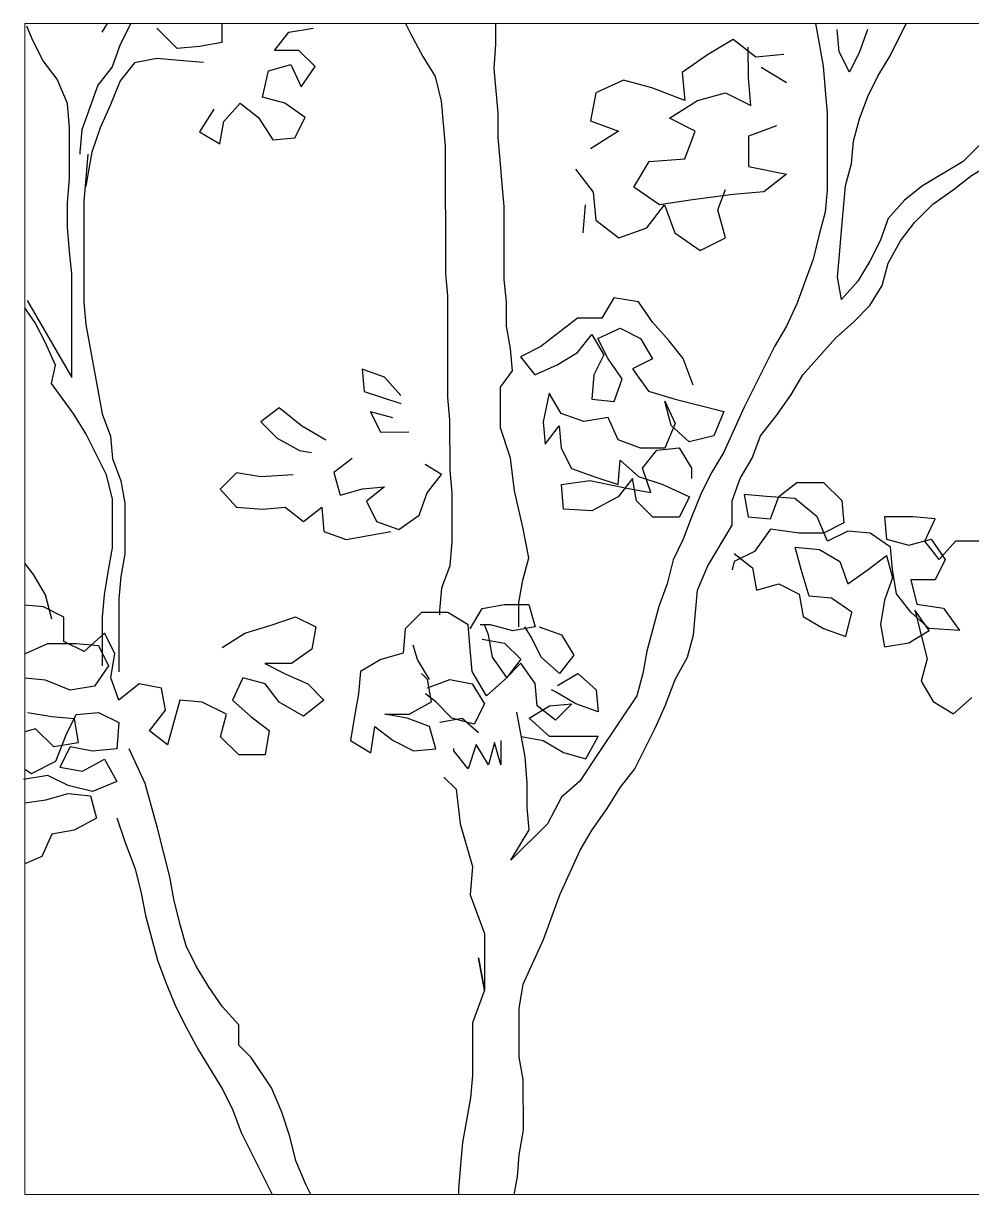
# Model space of a CAD drawing. Header units: millimetres. Extents: x 2810.5 to 2848.4, y 1624.4 to 1676.1.
# Drawn here: x 2814.22 to 2815.662, y 1650.264 to 1652.046 of the extents above; entities that cross this region are included whole.
import ezdxf

# ---------------------------------------------------------------- set-up
doc = ezdxf.new("R2010")
doc.units = ezdxf.units.MM
doc.layers.add('PROIEZIONI_projections', color=145, linetype='Continuous', lineweight=13)
doc.layers.add('VERDE_ALBERI', color=104, linetype='Continuous')

msp = doc.modelspace()

# ---------------------------------------------------------------- linework, layer by layer
at = {"layer": 'PROIEZIONI_projections'}
msp.add_lwpolyline([(2814.2219, 1652.046), (2817.1072, 1652.046), (2817.1072, 1650.2641), (2814.2219, 1650.2641)], close=True, dxfattribs=at)
at = {"layer": 'VERDE_ALBERI'}
for p, q in [((2814.2343, 1652.02), (2814.225, 1652.0417)), ((2814.3474, 1652.046), (2814.3393, 1652.0325)), ((2814.3826, 1652.0449), (2814.3672, 1652.014)), ((2814.4536, 1652.0079), (2814.4227, 1652.0388)), ((2814.5216, 1652.046), (2814.5216, 1652.0172)), ((2814.6235, 1652.0328), (2814.6606, 1652.039)), ((2814.8008, 1652.046), (2814.8089, 1652.0298)), ((2814.9386, 1652.0145), (2814.9386, 1652.046)), ((2815.4247, 1652.046), (2815.4298, 1652.0181)), ((2815.4607, 1652.0026), (2815.4576, 1652.0366)), ((2815.5039, 1652.0367), (2815.4916, 1652.0027)), ((2815.5379, 1651.9965), (2815.5626, 1652.046)), ((2814.2498, 1651.9892), (2814.2343, 1652.02)), ((2814.6019, 1652.0049), (2814.6235, 1652.0328)), ((2814.8089, 1652.0298), (2814.8274, 1651.9959)), ((2815.2992, 1652.0217), (2815.2605, 1651.9984)), ((2815.334, 1651.9946), (2815.2992, 1652.0217)), ((2815.4298, 1652.0181), (2815.436, 1651.981)), ((2814.3672, 1652.014), (2814.3548, 1651.98)), ((2814.4876, 1652.011), (2814.4536, 1652.0079)), ((2814.5216, 1652.0172), (2814.4876, 1652.011)), ((2814.639, 1652.005), (2814.6019, 1652.0049)), ((2814.6637, 1651.9803), (2814.639, 1652.005)), ((2814.9356, 1651.9774), (2814.9386, 1652.0145)), ((2815.3225, 1651.9637), (2815.3224, 1652.0101)), ((2815.4762, 1651.9718), (2815.4607, 1652.0026)), ((2815.4916, 1652.0027), (2815.4762, 1651.9718)), ((2814.2714, 1651.9614), (2814.2498, 1651.9892)), ((2814.3888, 1651.9862), (2814.3672, 1651.9584)), ((2814.4228, 1651.9924), (2814.3888, 1651.9862)), ((2814.4568, 1651.9894), (2814.4228, 1651.9924)), ((2814.4938, 1651.9863), (2814.4568, 1651.9894)), ((2814.5927, 1651.974), (2814.6267, 1651.9833)), ((2814.6267, 1651.9833), (2814.6421, 1651.9494)), ((2814.8274, 1651.9959), (2814.846, 1651.965)), ((2815.2605, 1651.9984), (2815.2218, 1651.9713)), ((2815.3766, 1651.9986), (2815.334, 1651.9946)), ((2815.5194, 1651.9656), (2815.5379, 1651.9965)), ((2814.3548, 1651.98), (2814.3332, 1651.9522)), ((2814.5835, 1651.9339), (2814.5927, 1651.974)), ((2814.6421, 1651.9494), (2814.6637, 1651.9803)), ((2814.846, 1651.965), (2814.8553, 1651.9279)), ((2814.9418, 1651.9095), (2814.9356, 1651.9774)), ((2815.2218, 1651.9713), (2815.2257, 1651.9288)), ((2815.3418, 1651.9792), (2815.3805, 1651.956)), ((2815.436, 1651.981), (2815.4391, 1651.9439)), ((2815.504, 1651.9347), (2815.5194, 1651.9656)), ((2814.2869, 1651.9243), (2814.2714, 1651.9614)), ((2814.3332, 1651.9522), (2814.3086, 1651.8842)), ((2814.3672, 1651.9584), (2814.3518, 1651.9213)), ((2815.1328, 1651.9596), (2815.0903, 1651.9402)), ((2815.1754, 1651.9481), (2815.1328, 1651.9596)), ((2815.2257, 1651.9288), (2815.1754, 1651.9481)), ((2815.3264, 1651.9211), (2815.3225, 1651.9637)), ((2814.6174, 1651.9246), (2814.5835, 1651.9339)), ((2815.0903, 1651.9402), (2815.0826, 1651.8977)), ((2815.2025, 1651.9016), (2815.2451, 1651.9288)), ((2815.2451, 1651.9288), (2815.2876, 1651.9404)), ((2815.2876, 1651.9404), (2815.3264, 1651.9211)), ((2815.4391, 1651.9439), (2815.4422, 1651.9099)), ((2815.4917, 1651.9007), (2815.504, 1651.9347)), ((2814.29, 1651.8873), (2814.2869, 1651.9243)), ((2814.3518, 1651.9213), (2814.3364, 1651.8873)), ((2814.5093, 1651.9153), (2814.4877, 1651.8813)), ((2814.5248, 1651.8968), (2814.5495, 1651.9246)), ((2814.5495, 1651.9246), (2814.5773, 1651.903)), ((2814.6484, 1651.903), (2814.6174, 1651.9246)), ((2814.8553, 1651.9279), (2814.8615, 1651.86)), ((2814.5187, 1651.8628), (2814.5248, 1651.8968)), ((2814.5773, 1651.903), (2814.599, 1651.869)), ((2814.6329, 1651.8721), (2814.6484, 1651.903)), ((2814.9418, 1651.8724), (2814.9418, 1651.9095)), ((2815.0826, 1651.8977), (2815.1252, 1651.8822)), ((2815.2413, 1651.8823), (2815.2025, 1651.9016)), ((2815.4422, 1651.9099), (2815.4423, 1651.7926)), ((2815.4824, 1651.8667), (2815.4917, 1651.9007)), ((2814.2901, 1651.81), (2814.29, 1651.8873)), ((2814.3086, 1651.8842), (2814.3055, 1651.8502)), ((2814.3364, 1651.8873), (2814.3241, 1651.8502)), ((2814.4877, 1651.8813), (2814.5187, 1651.8628)), ((2815.1252, 1651.8822), (2815.0826, 1651.8551)), ((2815.2258, 1651.8398), (2815.2413, 1651.8823)), ((2815.3651, 1651.8902), (2815.3225, 1651.8747)), ((2814.599, 1651.869), (2814.6329, 1651.8721)), ((2814.8615, 1651.86), (2814.8617, 1651.6654)), ((2814.945, 1651.8384), (2814.9418, 1651.8724)), ((2815.3225, 1651.8747), (2815.3226, 1651.8282)), ((2815.4794, 1651.8328), (2815.4824, 1651.8667)), ((2815.674, 1651.8607), (2815.6493, 1651.836)), ((2814.3055, 1651.8502), (2814.3055, 1651.8471)), ((2814.3179, 1651.8471), (2814.3148, 1651.8101)), ((2814.3241, 1651.8502), (2814.3179, 1651.8162)), ((2815.1717, 1651.8358), (2815.2258, 1651.8398)), ((2814.9481, 1651.8014), (2814.945, 1651.8384)), ((2815.0594, 1651.8241), (2815.0866, 1651.7893)), ((2815.1485, 1651.7971), (2815.1717, 1651.8358)), ((2815.3226, 1651.8282), (2815.3806, 1651.8167)), ((2815.4701, 1651.7988), (2815.4794, 1651.8328)), ((2815.6493, 1651.836), (2815.5875, 1651.7989)), ((2815.6616, 1651.8144), (2815.6925, 1651.833)), ((2814.2871, 1651.773), (2814.2901, 1651.81)), ((2814.3148, 1651.8101), (2814.3118, 1651.7761)), ((2814.3179, 1651.8162), (2814.3148, 1651.7977)), ((2815.3806, 1651.8167), (2815.3458, 1651.7896)), ((2815.6339, 1651.7927), (2815.6616, 1651.8144)), ((2814.9512, 1651.7674), (2814.9481, 1651.8014)), ((2815.0866, 1651.7893), (2815.0905, 1651.7468)), ((2815.1872, 1651.7701), (2815.1485, 1651.7971)), ((2815.2762, 1651.7624), (2815.2878, 1651.7934)), ((2815.3458, 1651.7896), (2815.2994, 1651.7856)), ((2815.4423, 1651.7926), (2815.4393, 1651.7586)), ((2815.464, 1651.7308), (2815.4701, 1651.7988)), ((2815.5875, 1651.7989), (2815.5597, 1651.7772)), ((2815.603, 1651.7711), (2815.6339, 1651.7927)), ((2814.2871, 1651.7359), (2814.2871, 1651.773)), ((2814.3118, 1651.7761), (2814.3119, 1651.6216)), ((2815.0711, 1651.7274), (2815.075, 1651.77)), ((2815.1679, 1651.7352), (2815.1949, 1651.7701)), ((2815.2375, 1651.7778), (2815.1872, 1651.7701)), ((2815.1949, 1651.7701), (2815.2104, 1651.7275)), ((2815.2994, 1651.7856), (2815.2375, 1651.7778)), ((2815.5597, 1651.7772), (2815.535, 1651.7494)), ((2815.5752, 1651.7433), (2815.603, 1651.7711)), ((2814.9513, 1651.6562), (2814.9512, 1651.7674)), ((2815.2878, 1651.7198), (2815.2762, 1651.7624)), ((2815.4393, 1651.7586), (2815.43, 1651.7246)), ((2814.2902, 1651.6988), (2814.2871, 1651.7359)), ((2815.0905, 1651.7468), (2815.1253, 1651.7197)), ((2815.1253, 1651.7197), (2815.1679, 1651.7352)), ((2815.535, 1651.7494), (2815.5227, 1651.7154)), ((2815.5536, 1651.7154), (2815.5752, 1651.7433)), ((2815.2104, 1651.7275), (2815.2492, 1651.7005)), ((2815.2492, 1651.7005), (2815.2878, 1651.7198)), ((2815.43, 1651.7246), (2815.4208, 1651.6875)), ((2815.461, 1651.6937), (2815.464, 1651.7308)), ((2815.5227, 1651.7154), (2815.5073, 1651.6845)), ((2815.5351, 1651.6814), (2815.5536, 1651.7154)), ((2814.2933, 1651.6649), (2814.2902, 1651.6988)), ((2815.4208, 1651.6875), (2815.3962, 1651.6195)), ((2815.4579, 1651.6598), (2815.461, 1651.6937)), ((2815.5073, 1651.6845), (2815.4888, 1651.6536)), ((2815.5259, 1651.6475), (2815.5351, 1651.6814)), ((2814.2934, 1651.5907), (2814.2933, 1651.6649)), ((2814.8617, 1651.6654), (2814.8648, 1651.6314)), ((2814.9544, 1651.6222), (2814.9513, 1651.6562)), ((2815.4641, 1651.6258), (2815.4579, 1651.6598)), ((2815.4888, 1651.6536), (2815.4641, 1651.6258)), ((2815.5074, 1651.6166), (2815.5259, 1651.6475)), ((2814.8648, 1651.6314), (2814.865, 1651.477)), ((2815.1181, 1651.6286), (2815.0996, 1651.5976)), ((2815.1552, 1651.6224), (2815.1181, 1651.6286)), ((2814.2378, 1651.5907), (2814.2219, 1651.6134)), ((2814.2254, 1651.6246), (2814.2935, 1651.5073)), ((2814.3119, 1651.6216), (2814.315, 1651.5877)), ((2814.9545, 1651.5852), (2814.9544, 1651.6222)), ((2815.1769, 1651.5915), (2815.1552, 1651.6224)), ((2815.3962, 1651.6195), (2815.3807, 1651.5855)), ((2815.4827, 1651.5918), (2815.5074, 1651.6166)), ((2814.2533, 1651.5598), (2814.2378, 1651.5907)), ((2814.2935, 1651.5073), (2814.2934, 1651.5907)), ((2815.0626, 1651.5976), (2815.007, 1651.5543)), ((2815.0996, 1651.5976), (2815.0626, 1651.5976)), ((2815.2016, 1651.5638), (2815.1769, 1651.5915)), ((2815.4549, 1651.5671), (2815.4827, 1651.5918)), ((2814.315, 1651.5877), (2814.3399, 1651.4518)), ((2814.9607, 1651.5512), (2814.9545, 1651.5852)), ((2815.0626, 1651.5451), (2815.0842, 1651.5729)), ((2815.0842, 1651.5729), (2815.1028, 1651.542)), ((2815.0935, 1651.5667), (2815.1274, 1651.5822)), ((2815.1274, 1651.5822), (2815.1584, 1651.5668)), ((2815.3807, 1651.5855), (2815.3622, 1651.5546)), ((2814.2687, 1651.5258), (2814.2533, 1651.5598)), ((2815.007, 1651.5543), (2814.9761, 1651.5388)), ((2815.109, 1651.5359), (2815.0935, 1651.5667)), ((2815.1584, 1651.5668), (2815.1769, 1651.5359)), ((2815.2233, 1651.536), (2815.2016, 1651.5638)), ((2815.3622, 1651.5546), (2815.316, 1651.4619)), ((2815.4055, 1651.5114), (2815.4549, 1651.5671)), ((2814.9638, 1651.5172), (2814.9607, 1651.5512)), ((2814.9761, 1651.5388), (2814.9978, 1651.5111)), ((2815.0317, 1651.5265), (2815.0626, 1651.5451)), ((2815.1028, 1651.542), (2815.0874, 1651.5111)), ((2814.2626, 1651.498), (2814.2687, 1651.5258)), ((2814.7692, 1651.5078), (2814.7352, 1651.5201)), ((2814.7352, 1651.5201), (2814.7383, 1651.4861)), ((2814.9978, 1651.5111), (2815.0317, 1651.5265)), ((2815.1306, 1651.505), (2815.109, 1651.5359)), ((2815.1769, 1651.5359), (2815.146, 1651.5205)), ((2815.146, 1651.5205), (2815.1708, 1651.4865)), ((2815.2387, 1651.4958), (2815.2233, 1651.536)), ((2814.7939, 1651.48), (2814.7692, 1651.5078)), ((2814.9453, 1651.4925), (2814.9638, 1651.5172)), ((2815.0874, 1651.5111), (2815.0843, 1651.4741)), ((2815.1183, 1651.471), (2815.1306, 1651.505)), ((2815.387, 1651.4805), (2815.4055, 1651.5114)), ((2814.2966, 1651.4517), (2814.2626, 1651.498)), ((2814.7383, 1651.4861), (2814.7939, 1651.4676)), ((2814.9453, 1651.4307), (2814.9453, 1651.4925)), ((2815.0194, 1651.4833), (2815.0102, 1651.44)), ((2815.038, 1651.4524), (2815.0194, 1651.4833)), ((2815.1708, 1651.4865), (2815.211, 1651.4742)), ((2814.865, 1651.477), (2814.8681, 1651.443)), ((2815.0843, 1651.4741), (2815.1183, 1651.471)), ((2815.2048, 1651.434), (2815.1955, 1651.4711)), ((2815.1955, 1651.4711), (2815.211, 1651.4371)), ((2815.211, 1651.4742), (2815.2851, 1651.4557)), ((2815.3654, 1651.4496), (2815.387, 1651.4805)), ((2814.3152, 1651.4209), (2814.2966, 1651.4517)), ((2814.3399, 1651.4518), (2814.3523, 1651.4178)), ((2814.6086, 1651.4613), (2814.5808, 1651.4396)), ((2814.6426, 1651.4335), (2814.6086, 1651.4613)), ((2814.7816, 1651.446), (2814.7476, 1651.4552)), ((2814.7476, 1651.4552), (2814.7631, 1651.4243)), ((2815.072, 1651.4401), (2815.038, 1651.4524)), ((2815.2851, 1651.4557), (2815.2697, 1651.4186)), ((2815.316, 1651.4619), (2815.2852, 1651.3939)), ((2815.3407, 1651.4187), (2815.3654, 1651.4496)), ((2814.5808, 1651.4396), (2814.6056, 1651.4149)), ((2814.6797, 1651.4119), (2814.6426, 1651.4335)), ((2814.8681, 1651.443), (2814.8682, 1651.3658)), ((2814.9608, 1651.3844), (2814.9453, 1651.4307)), ((2815.0102, 1651.44), (2815.0133, 1651.406)), ((2815.0133, 1651.406), (2815.0349, 1651.4339)), ((2815.0349, 1651.4339), (2815.038, 1651.3999)), ((2815.109, 1651.4463), (2815.072, 1651.4401)), ((2815.1245, 1651.4123), (2815.109, 1651.4463)), ((2815.211, 1651.4371), (2815.1956, 1651.4)), ((2815.2326, 1651.4093), (2815.2048, 1651.434)), ((2814.3461, 1651.3591), (2814.3152, 1651.4209)), ((2814.3523, 1651.4178), (2814.3554, 1651.3838)), ((2814.6056, 1651.4149), (2814.6396, 1651.3964)), ((2814.7631, 1651.4243), (2814.8063, 1651.4244)), ((2815.1585, 1651.4), (2815.1245, 1651.4123)), ((2815.2697, 1651.4186), (2815.2326, 1651.4093)), ((2815.3284, 1651.3847), (2815.3407, 1651.4187)), ((2814.6396, 1651.3964), (2814.6581, 1651.3934)), ((2815.038, 1651.3999), (2815.0535, 1651.369)), ((2815.1956, 1651.4), (2815.1585, 1651.4)), ((2815.1616, 1651.3691), (2815.1832, 1651.3969)), ((2815.1832, 1651.3969), (2815.2172, 1651.4001)), ((2815.2172, 1651.4001), (2815.2358, 1651.3692)), ((2815.2852, 1651.3939), (2815.2667, 1651.363)), ((2814.3554, 1651.3838), (2814.3678, 1651.3499)), ((2814.7199, 1651.3842), (2814.6921, 1651.3625)), ((2814.967, 1651.335), (2814.9608, 1651.3844)), ((2815.1246, 1651.3444), (2815.1276, 1651.3814)), ((2815.1276, 1651.3814), (2815.1555, 1651.3567)), ((2815.3099, 1651.3538), (2815.3284, 1651.3847)), ((2814.3554, 1651.322), (2814.3461, 1651.3591)), ((2814.5438, 1651.3624), (2814.5191, 1651.3376)), ((2814.5809, 1651.3562), (2814.5438, 1651.3624)), ((2814.6303, 1651.3594), (2814.5809, 1651.3562)), ((2814.6921, 1651.3625), (2814.7014, 1651.3285)), ((2814.8558, 1651.3596), (2814.8311, 1651.375)), ((2814.8342, 1651.3317), (2814.8558, 1651.3596)), ((2814.8682, 1651.3658), (2814.8713, 1651.3318)), ((2815.0535, 1651.369), (2815.0875, 1651.3567)), ((2815.174, 1651.3321), (2815.1616, 1651.3691)), ((2815.2358, 1651.3692), (2815.2358, 1651.3537)), ((2815.2667, 1651.363), (2815.2512, 1651.3321)), ((2814.3678, 1651.3499), (2814.374, 1651.3159)), ((2814.7354, 1651.3378), (2814.7693, 1651.341)), ((2814.7693, 1651.341), (2814.7416, 1651.3193)), ((2815.0381, 1651.3443), (2815.0813, 1651.3505)), ((2815.0412, 1651.3072), (2815.0381, 1651.3443)), ((2815.0813, 1651.3505), (2815.14, 1651.3382)), ((2815.0875, 1651.3567), (2815.1246, 1651.3444)), ((2815.1462, 1651.3537), (2815.1246, 1651.3258)), ((2815.1524, 1651.3197), (2815.1462, 1651.3537)), ((2815.1555, 1651.3567), (2815.1925, 1651.3444)), ((2815.1925, 1651.3444), (2815.2327, 1651.3259)), ((2815.2976, 1651.3198), (2815.3099, 1651.3538)), ((2815.3686, 1651.3261), (2815.3964, 1651.3477)), ((2815.3964, 1651.3477), (2815.4366, 1651.3477)), ((2815.4366, 1651.3477), (2815.4644, 1651.32)), ((2814.5191, 1651.3376), (2814.5439, 1651.3099)), ((2814.7014, 1651.3285), (2814.7354, 1651.3378)), ((2814.8219, 1651.2978), (2814.8342, 1651.3317)), ((2814.8713, 1651.3318), (2814.8714, 1651.2576)), ((2814.9795, 1651.2794), (2814.967, 1651.335)), ((2815.1246, 1651.3258), (2815.0845, 1651.3042)), ((2815.14, 1651.3382), (2815.174, 1651.3321)), ((2815.2327, 1651.3259), (2815.2173, 1651.295)), ((2815.2512, 1651.3321), (2815.2358, 1651.295)), ((2815.3501, 1651.326), (2815.3161, 1651.3291)), ((2815.3161, 1651.3291), (2815.3223, 1651.2951)), ((2815.3933, 1651.323), (2815.3501, 1651.326)), ((2815.3563, 1651.2921), (2815.3686, 1651.3261)), ((2815.4273, 1651.2952), (2815.3933, 1651.323)), ((2814.3555, 1651.2479), (2814.3554, 1651.322)), ((2814.374, 1651.3159), (2814.374, 1651.2387)), ((2814.5439, 1651.3099), (2814.584, 1651.3068)), ((2814.584, 1651.3068), (2814.618, 1651.3099)), ((2814.618, 1651.3099), (2814.6458, 1651.2883)), ((2814.6458, 1651.2883), (2814.6736, 1651.31)), ((2814.6736, 1651.31), (2814.6767, 1651.2729)), ((2814.7416, 1651.3193), (2814.757, 1651.2884)), ((2815.0845, 1651.3042), (2815.0412, 1651.3072)), ((2815.1771, 1651.295), (2815.1524, 1651.3197)), ((2815.2976, 1651.2827), (2815.2976, 1651.3198)), ((2815.4644, 1651.32), (2815.4675, 1651.286)), ((2814.757, 1651.2884), (2814.791, 1651.2761)), ((2814.791, 1651.2761), (2814.8219, 1651.2978)), ((2815.2173, 1651.295), (2815.1771, 1651.295)), ((2815.2358, 1651.295), (2815.2235, 1651.2611)), ((2815.3223, 1651.2951), (2815.3563, 1651.2921)), ((2815.4428, 1651.2582), (2815.4273, 1651.2952)), ((2815.5725, 1651.2954), (2815.5293, 1651.2953)), ((2815.5293, 1651.2953), (2815.5324, 1651.2613)), ((2815.6065, 1651.2923), (2815.5725, 1651.2954)), ((2815.5911, 1651.2583), (2815.6065, 1651.2923)), ((2814.6767, 1651.2729), (2814.7107, 1651.2606)), ((2814.7107, 1651.2606), (2814.7787, 1651.273)), ((2814.9888, 1651.233), (2814.9795, 1651.2794)), ((2815.2606, 1651.2209), (2815.2976, 1651.2827)), ((2815.3563, 1651.2766), (2815.3316, 1651.2426)), ((2815.3996, 1651.2705), (2815.3563, 1651.2766)), ((2815.4366, 1651.2705), (2815.3996, 1651.2705)), ((2815.4675, 1651.286), (2815.4366, 1651.2705)), ((2815.4737, 1651.2736), (2815.4428, 1651.2582)), ((2815.5077, 1651.2706), (2815.4737, 1651.2736)), ((2815.5386, 1651.249), (2815.5077, 1651.2706)), ((2814.8714, 1651.2576), (2814.8683, 1651.2206)), ((2815.2235, 1651.2611), (2815.2081, 1651.2301)), ((2815.5324, 1651.2613), (2815.5664, 1651.2521)), ((2815.5664, 1651.2521), (2815.6004, 1651.2614)), ((2815.6128, 1651.2305), (2815.5911, 1651.2583)), ((2815.6004, 1651.2614), (2815.622, 1651.2305)), ((2815.6374, 1651.2583), (2815.6128, 1651.2305)), ((2815.7147, 1651.2584), (2815.6374, 1651.2583)), ((2814.3493, 1651.2139), (2814.3555, 1651.2479)), ((2814.374, 1651.2387), (2814.3679, 1651.2047)), ((2815.3007, 1651.2395), (2815.3286, 1651.2179)), ((2815.3316, 1651.2426), (2815.3008, 1651.2271)), ((2815.4027, 1651.2149), (2815.3934, 1651.2489)), ((2815.3934, 1651.2489), (2815.4305, 1651.2458)), ((2815.4305, 1651.2458), (2815.4614, 1651.2273)), ((2815.5046, 1651.215), (2815.5324, 1651.2366)), ((2815.5324, 1651.2366), (2815.5417, 1651.2027)), ((2815.5417, 1651.215), (2815.5386, 1651.249)), ((2814.2351, 1651.2076), (2814.2219, 1651.2246)), ((2814.8683, 1651.2206), (2814.856, 1651.1866)), ((2814.9795, 1651.199), (2814.9888, 1651.233)), ((2815.2081, 1651.2301), (2815.1989, 1651.1931)), ((2815.2452, 1651.1838), (2815.2606, 1651.2209)), ((2815.3008, 1651.2271), (2815.2977, 1651.2148)), ((2815.3286, 1651.2179), (2815.3348, 1651.1839)), ((2815.4614, 1651.2273), (2815.4738, 1651.1933)), ((2815.622, 1651.2305), (2815.6066, 1651.1996)), ((2814.2536, 1651.1768), (2814.2351, 1651.2076)), ((2814.3432, 1651.1768), (2814.3493, 1651.2139)), ((2814.3679, 1651.2047), (2814.3648, 1651.1707)), ((2814.9734, 1651.1651), (2814.9795, 1651.199)), ((2815.4151, 1651.1747), (2815.4027, 1651.2149)), ((2815.4738, 1651.1933), (2815.5046, 1651.215)), ((2815.5417, 1651.2027), (2815.5294, 1651.1687)), ((2815.5479, 1651.1779), (2815.5417, 1651.215)), ((2815.6066, 1651.1996), (2815.5695, 1651.1996)), ((2815.5695, 1651.1996), (2815.5788, 1651.1625)), ((2814.856, 1651.1866), (2814.8529, 1651.1526)), ((2815.1989, 1651.1931), (2815.1865, 1651.1591)), ((2815.2391, 1651.1159), (2815.2452, 1651.1838)), ((2815.3348, 1651.1839), (2815.3688, 1651.1932)), ((2815.3688, 1651.1932), (2815.3997, 1651.1778)), ((2814.2629, 1651.1397), (2814.2536, 1651.1768)), ((2814.3401, 1651.1429), (2814.3432, 1651.1768)), ((2814.3648, 1651.1707), (2814.3649, 1651.0595)), ((2814.9734, 1651.128), (2814.9734, 1651.1651)), ((2815.3997, 1651.1778), (2815.4059, 1651.1438)), ((2815.4491, 1651.1717), (2815.4151, 1651.1747)), ((2815.48, 1651.1501), (2815.4491, 1651.1717)), ((2815.5294, 1651.1687), (2815.5233, 1651.1316)), ((2815.5696, 1651.1502), (2815.5479, 1651.1779)), ((2815.5788, 1651.1625), (2815.619, 1651.1564)), ((2814.2506, 1651.1582), (2814.2219, 1651.1608)), ((2814.2815, 1651.1428), (2814.2506, 1651.1582)), ((2814.8251, 1651.1495), (2814.8004, 1651.1247)), ((2814.8653, 1651.1495), (2814.8251, 1651.1495)), ((2814.8529, 1651.1526), (2814.8529, 1651.1464)), ((2814.8962, 1651.131), (2814.8653, 1651.1495)), ((2814.8993, 1651.1248), (2814.9178, 1651.1557)), ((2814.9178, 1651.1557), (2814.9518, 1651.162)), ((2814.9518, 1651.162), (2814.9888, 1651.162)), ((2814.9888, 1651.162), (2814.9981, 1651.128)), ((2815.1865, 1651.1591), (2815.1681, 1651.0911)), ((2815.4708, 1651.113), (2815.48, 1651.1501)), ((2815.5974, 1651.1255), (2815.5696, 1651.1502)), ((2815.5974, 1651.1224), (2815.5758, 1651.1533)), ((2815.5758, 1651.1533), (2815.5944, 1651.0791)), ((2815.619, 1651.1564), (2815.6437, 1651.1224)), ((2814.2815, 1651.1057), (2814.2815, 1651.1428)), ((2814.3402, 1651.0687), (2814.3401, 1651.1429)), ((2814.5564, 1651.1183), (2814.5965, 1651.1307)), ((2814.5965, 1651.1307), (2814.6336, 1651.1431)), ((2814.6336, 1651.1431), (2814.6645, 1651.1277)), ((2814.6645, 1651.1277), (2814.6584, 1651.0937)), ((2814.8993, 1651.0939), (2814.8962, 1651.131)), ((2814.9302, 1651.131), (2814.9147, 1651.131)), ((2814.9271, 1651.1156), (2814.9209, 1651.131)), ((2814.9642, 1651.1218), (2814.9302, 1651.131)), ((2814.9981, 1651.128), (2814.9642, 1651.1218)), ((2814.992, 1651.1126), (2814.9827, 1651.128)), ((2815.0043, 1651.128), (2815.0383, 1651.1157)), ((2815.4059, 1651.1438), (2815.4368, 1651.1253)), ((2815.5233, 1651.1316), (2815.5295, 1651.0976)), ((2814.3433, 1651.1181), (2814.3124, 1651.0903)), ((2814.3587, 1651.0873), (2814.3433, 1651.1181)), ((2814.5224, 1651.0967), (2814.5564, 1651.1183)), ((2814.8004, 1651.1247), (2814.7974, 1651.0877)), ((2814.9178, 1651.1094), (2814.9518, 1651.1033)), ((2814.9333, 1651.0816), (2814.9271, 1651.1156)), ((2815.0074, 1651.0817), (2814.992, 1651.1126)), ((2815.0383, 1651.1157), (2815.0569, 1651.0848)), ((2815.2298, 1651.0819), (2815.2391, 1651.1159)), ((2815.4368, 1651.1253), (2815.4708, 1651.113)), ((2815.5665, 1651.1038), (2815.5974, 1651.1224)), ((2815.6437, 1651.1224), (2815.5974, 1651.1255)), ((2814.2228, 1651.0871), (2814.2568, 1651.1026)), ((2814.2568, 1651.1026), (2814.3, 1651.1027)), ((2814.3124, 1651.0903), (2814.2815, 1651.1057)), ((2814.3, 1651.1027), (2814.334, 1651.0996)), ((2814.334, 1651.0996), (2814.3495, 1651.0687)), ((2814.6584, 1651.0937), (2814.6275, 1651.0721)), ((2814.819, 1651.0784), (2814.8128, 1651.1)), ((2814.9024, 1651.06), (2814.8993, 1651.0939)), ((2814.9518, 1651.1033), (2814.9765, 1651.0786)), ((2815.1681, 1651.0911), (2815.1619, 1651.0571)), ((2815.5295, 1651.0976), (2815.5665, 1651.1038)), ((2814.3526, 1651.0502), (2814.3587, 1651.0873)), ((2814.7634, 1651.0784), (2814.7325, 1651.0598)), ((2814.7974, 1651.0877), (2814.7634, 1651.0784)), ((2814.8376, 1651.0476), (2814.819, 1651.0784)), ((2814.9549, 1651.0508), (2814.9333, 1651.0816)), ((2814.9765, 1651.0786), (2814.9549, 1651.0508)), ((2815.0353, 1651.057), (2815.0074, 1651.0817)), ((2815.0569, 1651.0848), (2815.0353, 1651.057)), ((2815.2113, 1651.0479), (2815.2298, 1651.0819)), ((2815.5944, 1651.0791), (2815.5851, 1651.0451)), ((2814.3495, 1651.0687), (2814.3279, 1651.0378)), ((2814.6275, 1651.0721), (2814.5873, 1651.072)), ((2814.5873, 1651.072), (2814.6182, 1651.0566)), ((2814.6182, 1651.0566), (2814.6522, 1651.0412)), ((2814.7325, 1651.0598), (2814.7295, 1651.0258)), ((2814.8345, 1651.0476), (2814.8252, 1651.0568)), ((2814.9241, 1651.0229), (2814.9024, 1651.06)), ((2814.9766, 1651.0724), (2814.9519, 1651.0477)), ((2814.9982, 1651.0415), (2814.9766, 1651.0724)), ((2815.0322, 1651.0385), (2815.0631, 1651.057)), ((2815.0631, 1651.057), (2815.0909, 1651.0323)), ((2815.1619, 1651.0571), (2815.1527, 1651.0231)), ((2814.2537, 1651.047), (2814.2219, 1651.0496)), ((2814.2908, 1651.0316), (2814.2537, 1651.047)), ((2814.3279, 1651.0378), (2814.2908, 1651.0316)), ((2814.365, 1651.0162), (2814.3526, 1651.0502)), ((2814.3958, 1651.041), (2814.365, 1651.0162)), ((2814.4298, 1651.0348), (2814.3958, 1651.041)), ((2814.5534, 1651.0504), (2814.538, 1651.0164)), ((2814.5874, 1651.0411), (2814.5534, 1651.0504)), ((2814.609, 1651.0134), (2814.5874, 1651.0411)), ((2814.6522, 1651.0412), (2814.677, 1651.0165)), ((2814.8345, 1651.0352), (2814.8685, 1651.0476)), ((2814.8407, 1651.0136), (2814.8345, 1651.0476)), ((2814.8685, 1651.0476), (2814.9024, 1651.0414)), ((2814.9024, 1651.0414), (2814.921, 1651.0106)), ((2814.9519, 1651.0477), (2814.9241, 1651.0229)), ((2815.0013, 1651.0075), (2814.9982, 1651.0415)), ((2815.1959, 1651.0077), (2815.2113, 1651.0479)), ((2815.5851, 1651.0451), (2815.6037, 1651.0143)), ((2814.436, 1651.0009), (2814.4298, 1651.0348)), ((2814.7295, 1651.0258), (2814.7233, 1650.9918)), ((2814.8469, 1651.0136), (2814.8314, 1651.0259)), ((2815.0291, 1651.0292), (2815.0229, 1651.0323)), ((2815.06, 1651.0107), (2815.0291, 1651.0292)), ((2815.0909, 1651.0323), (2815.094, 1650.9984)), ((2815.1527, 1651.0231), (2815.0971, 1650.9397)), ((2815.6346, 1650.9958), (2815.6624, 1651.0205)), ((2814.4576, 1651.0163), (2814.4392, 1650.9483)), ((2814.4916, 1651.0133), (2814.4576, 1651.0163)), ((2814.5287, 1650.9948), (2814.4916, 1651.0133)), ((2814.538, 1651.0164), (2814.5658, 1650.9917)), ((2814.6461, 1650.9918), (2814.609, 1651.0134)), ((2814.677, 1651.0165), (2814.6461, 1650.9918)), ((2814.8067, 1650.995), (2814.8407, 1651.0136)), ((2814.8716, 1650.9889), (2814.8469, 1651.0136)), ((2814.921, 1651.0106), (2814.9056, 1650.9797)), ((2814.989, 1650.989), (2815.0199, 1651.0076)), ((2815.0291, 1650.9859), (2815.0013, 1651.0075)), ((2815.0199, 1651.0076), (2815.0538, 1651.0107)), ((2815.0538, 1651.0107), (2815.0291, 1650.9859)), ((2815.094, 1650.9984), (2815.06, 1651.0107)), ((2815.1805, 1650.9737), (2815.1959, 1651.0077)), ((2815.6037, 1651.0143), (2815.6346, 1650.9958)), ((2814.226, 1650.9976), (2814.2631, 1650.9914)), ((2814.2631, 1650.9914), (2814.297, 1650.9884)), ((2814.2847, 1650.9636), (2814.3001, 1650.9945)), ((2814.297, 1650.9884), (2814.3033, 1650.9513)), ((2814.3001, 1650.9945), (2814.3341, 1650.9977)), ((2814.3341, 1650.9977), (2814.365, 1650.9823)), ((2814.4114, 1650.9699), (2814.436, 1651.0009)), ((2814.5195, 1650.9608), (2814.5287, 1650.9948)), ((2814.5658, 1650.9917), (2814.5936, 1650.9701)), ((2814.7233, 1650.9918), (2814.7172, 1650.9548)), ((2814.8036, 1650.9888), (2814.7697, 1650.995)), ((2814.7697, 1650.995), (2814.8067, 1650.995)), ((2814.8376, 1650.9765), (2814.8036, 1650.9888)), ((2814.8531, 1650.9827), (2814.887, 1650.9889)), ((2814.9056, 1650.9797), (2814.8716, 1650.9889)), ((2814.887, 1650.9889), (2814.9118, 1650.9673)), ((2814.9829, 1650.9303), (2814.9704, 1650.9983)), ((2815.0199, 1650.9612), (2814.989, 1650.989)), ((2814.2384, 1650.9729), (2814.2219, 1650.9684)), ((2814.2662, 1650.9451), (2814.2384, 1650.9729)), ((2814.365, 1650.9823), (2814.362, 1650.9421)), ((2814.4392, 1650.9483), (2814.4114, 1650.9699)), ((2814.5936, 1650.9701), (2814.5875, 1650.933)), ((2814.7481, 1650.9363), (2814.7542, 1650.9764)), ((2814.7542, 1650.9764), (2814.7821, 1650.9548)), ((2814.8469, 1650.9425), (2814.8376, 1650.9765)), ((2815.1497, 1650.9119), (2815.1805, 1650.9737)), ((2814.3033, 1650.9513), (2814.2662, 1650.9451)), ((2814.2693, 1650.9235), (2814.2847, 1650.9636)), ((2814.5473, 1650.933), (2814.5195, 1650.9608)), ((2814.7172, 1650.9548), (2814.7481, 1650.9363)), ((2814.7821, 1650.9548), (2814.813, 1650.9394)), ((2814.9087, 1650.9488), (2814.8964, 1650.9117)), ((2814.9273, 1650.9179), (2814.9087, 1650.9488)), ((2814.9365, 1650.9519), (2814.9273, 1650.9179)), ((2814.9458, 1650.9179), (2814.9365, 1650.9519)), ((2814.9458, 1650.955), (2814.9458, 1650.9179)), ((2814.9767, 1650.9612), (2815.0106, 1650.955)), ((2815.0106, 1650.955), (2815.0415, 1650.9365)), ((2815.094, 1650.9613), (2815.0199, 1650.9612)), ((2815.0755, 1650.9273), (2815.094, 1650.9613)), ((2814.2909, 1650.9451), (2814.2755, 1650.9142)), ((2814.3249, 1650.939), (2814.2909, 1650.9451)), ((2814.362, 1650.9421), (2814.3249, 1650.939)), ((2814.4052, 1650.8896), (2814.3805, 1650.9421)), ((2814.5875, 1650.933), (2814.5473, 1650.933)), ((2814.813, 1650.9394), (2814.8469, 1650.9425)), ((2814.8747, 1650.9395), (2814.8747, 1650.9426)), ((2814.8964, 1650.9117), (2814.8747, 1650.9395)), ((2815.0415, 1650.9365), (2815.0755, 1650.9273)), ((2815.0971, 1650.9397), (2815.0663, 1650.8933)), ((2815.0971, 1650.9397), (2815.0971, 1650.9397)), ((2814.2322, 1650.9049), (2814.2693, 1650.9235)), ((2814.2755, 1650.9142), (2814.3095, 1650.9081)), ((2814.3095, 1650.9081), (2814.3434, 1650.9266)), ((2814.3434, 1650.9266), (2814.362, 1650.8927)), ((2814.986, 1650.8901), (2814.9829, 1650.9303)), ((2814.257, 1650.9018), (2814.2199, 1650.8956)), ((2814.2219, 1650.9115), (2814.2322, 1650.9049)), ((2814.2879, 1650.8864), (2814.257, 1650.9018)), ((2814.8593, 1650.8993), (2814.8779, 1650.8808)), ((2815.1281, 1650.8841), (2815.1497, 1650.9119)), ((2814.3249, 1650.8772), (2814.2879, 1650.8864)), ((2814.362, 1650.8927), (2814.3249, 1650.8772)), ((2814.4238, 1650.8217), (2814.4052, 1650.8896)), ((2814.8779, 1650.8808), (2814.8841, 1650.8283)), ((2814.986, 1650.8531), (2814.986, 1650.8901)), ((2815.0663, 1650.8933), (2815.0385, 1650.8686)), ((2815.1065, 1650.8501), (2815.1281, 1650.8841)), ((2814.2219, 1650.8602), (2814.2539, 1650.8648)), ((2814.2539, 1650.8648), (2814.2879, 1650.8741)), ((2814.2879, 1650.8741), (2814.3219, 1650.871)), ((2814.3219, 1650.871), (2814.3312, 1650.837)), ((2815.0385, 1650.8686), (2815.0169, 1650.8284)), ((2814.9891, 1650.8191), (2814.986, 1650.8531)), ((2815.0849, 1650.8192), (2815.1065, 1650.8501)), ((2814.3312, 1650.837), (2814.2972, 1650.8185)), ((2814.362, 1650.8371), (2814.3744, 1650.8)), ((2814.8841, 1650.8283), (2814.9027, 1650.7634)), ((2815.0169, 1650.8284), (2814.9614, 1650.7727)), ((2814.2632, 1650.8123), (2814.2478, 1650.7783)), ((2814.2972, 1650.8185), (2814.2632, 1650.8123)), ((2814.4424, 1650.7476), (2814.4238, 1650.8217)), ((2814.9614, 1650.7727), (2814.9891, 1650.8191)), ((2815.0664, 1650.7883), (2815.0849, 1650.8192)), ((2814.3744, 1650.8), (2814.3899, 1650.7599)), ((2815.0356, 1650.7203), (2815.0664, 1650.7883)), ((2814.2478, 1650.7783), (2814.2219, 1650.7674)), ((2814.3899, 1650.7599), (2814.3992, 1650.7228)), ((2814.9027, 1650.7634), (2814.8996, 1650.7202)), ((2814.4487, 1650.7136), (2814.4424, 1650.7476)), ((2814.3992, 1650.7228), (2814.4054, 1650.6888)), ((2814.8996, 1650.7202), (2814.9213, 1650.6615)), ((2815.0109, 1650.6523), (2815.0356, 1650.7203)), ((2814.458, 1650.6765), (2814.4487, 1650.7136)), ((2814.4054, 1650.6888), (2814.424, 1650.6209)), ((2814.4673, 1650.6426), (2814.458, 1650.6765)), ((2814.9213, 1650.6615), (2814.9214, 1650.575)), ((2814.9801, 1650.5843), (2815.0109, 1650.6523)), ((2814.4827, 1650.6117), (2814.4673, 1650.6426)), ((2814.424, 1650.6209), (2814.4364, 1650.5869)), ((2814.5013, 1650.5808), (2814.4827, 1650.6117)), ((2814.9214, 1650.575), (2814.9121, 1650.6244)), ((2814.9121, 1650.6244), (2814.9214, 1650.575)), ((2814.4364, 1650.5869), (2814.4519, 1650.5499)), ((2814.5229, 1650.5499), (2814.5013, 1650.5808)), ((2814.9214, 1650.575), (2814.9029, 1650.5256)), ((2814.9739, 1650.5473), (2814.9801, 1650.5843)), ((2814.4519, 1650.5499), (2814.4674, 1650.519)), ((2814.5477, 1650.5222), (2814.5229, 1650.5499)), ((2814.974, 1650.4731), (2814.9739, 1650.5473)), ((2814.5477, 1650.4913), (2814.5477, 1650.5222)), ((2814.9029, 1650.5256), (2814.903, 1650.4453)), ((2814.4674, 1650.519), (2814.4859, 1650.485)), ((2814.5663, 1650.4727), (2814.5477, 1650.4913)), ((2814.4859, 1650.485), (2814.5231, 1650.4233)), ((2814.5972, 1650.4264), (2814.5663, 1650.4727)), ((2814.9802, 1650.4391), (2814.974, 1650.4731)), ((2814.903, 1650.4453), (2814.8999, 1650.4113)), ((2814.9803, 1650.3619), (2814.9802, 1650.4391)), ((2814.5231, 1650.4233), (2814.5385, 1650.3924)), ((2814.6127, 1650.3894), (2814.5972, 1650.4264)), ((2814.8999, 1650.4113), (2814.8876, 1650.3433)), ((2814.5385, 1650.3924), (2814.5509, 1650.3584)), ((2814.6251, 1650.3523), (2814.6127, 1650.3894)), ((2814.9741, 1650.3248), (2814.9803, 1650.3619)), ((2814.5509, 1650.3584), (2814.5982, 1650.2641)), ((2814.6344, 1650.3153), (2814.6251, 1650.3523)), ((2814.8876, 1650.3433), (2814.8846, 1650.3093)), ((2814.9711, 1650.2909), (2814.9741, 1650.3248)), ((2814.6498, 1650.2782), (2814.6344, 1650.3153)), ((2814.8846, 1650.3093), (2814.8815, 1650.2722)), ((2814.9663, 1650.2641), (2814.9711, 1650.2909)), ((2814.6569, 1650.2641), (2814.6498, 1650.2782)), ((2814.8815, 1650.2722), (2814.8815, 1650.2641))]:
    msp.add_line(p, q, dxfattribs=at)

doc.saveas('drawing.dxf')
